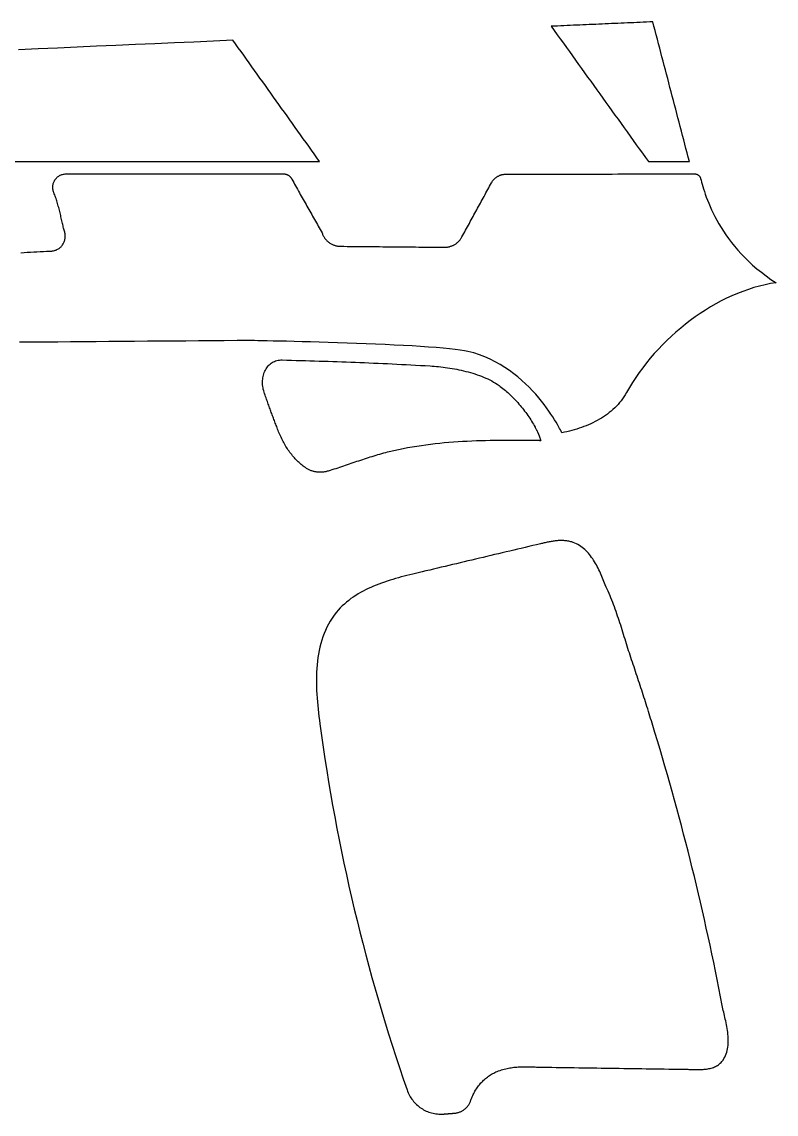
# Model space of a CAD drawing. Header units: metres. Extents: x 27 to 154, y -154 to -62.
# Drawn here: x 90.9 to 154.4, y -153.9 to -61.9 of the extents above; entities that cross this region are included whole.
import ezdxf

# ---------------------------------------------------------------- set-up
doc = ezdxf.new("R2010")
doc.units = ezdxf.units.M

msp = doc.modelspace()

# ---------------------------------------------------------------- linework, layer by layer
for points in [[(143.678148, -73.63333), (143.785844, -73.63333), (143.89354, -73.63333), (144.001236, -73.63333), (144.108932, -73.63333), (144.216628, -73.63333), (144.324324, -73.63333), (144.43202, -73.63333), (144.539716, -73.63333), (144.647412, -73.63333), (144.755108, -73.63333), (144.862804, -73.63333), (144.9705, -73.63333), (145.078196, -73.63333), (145.185892, -73.63333), (145.293588, -73.63333), (145.401284, -73.63333), (145.50898, -73.63333), (145.616676, -73.63333), (145.724372, -73.63333), (145.832068, -73.63333), (145.939764, -73.63333), (146.04746, -73.63333), (146.155156, -73.63333), (146.262852, -73.63333), (146.370548, -73.63333), (146.478244, -73.63333), (146.58594, -73.63333), (146.693636, -73.63333), (146.801332, -73.63333), (146.909028, -73.63333), (147.016724, -73.63333), (147.12442, -73.63333), (147.028154, -73.265284), (146.931888, -72.897238), (146.835622, -72.529192), (146.739356, -72.161146), (146.64309, -71.7931), (146.546824, -71.425054), (146.450558, -71.057008), (146.354292, -70.688962), (146.258026, -70.320916), (146.16176, -69.95287), (146.065494, -69.584824), (145.969228, -69.216778), (145.872962, -68.848732), (145.776696, -68.480686), (145.68043, -68.11264), (145.584164, -67.744594), (145.487898, -67.376548), (145.391632, -67.008502), (145.295366, -66.640456), (145.1991, -66.27241), (145.102834, -65.904364), (145.006568, -65.536318), (144.910302, -65.168272), (144.814036, -64.800226), (144.71777, -64.43218), (144.621504, -64.064134), (144.525238, -63.696088), (144.428972, -63.328042), (144.332706, -62.959996), (144.23644, -62.59195), (144.140174, -62.223904), (144.043908, -61.855858), (143.776192, -61.867542), (143.508476, -61.879226), (143.24076, -61.89091), (142.973044, -61.902594), (142.705328, -61.914278), (142.437612, -61.925962), (142.169896, -61.937646), (141.90218, -61.94933), (141.634464, -61.961014), (141.366748, -61.972698), (141.099032, -61.984382), (140.831316, -61.996066), (140.5636, -62.00775), (140.295884, -62.019434), (140.028168, -62.031118), (139.760452, -62.042802), (139.492736, -62.054486), (139.22502, -62.06617), (138.957304, -62.077854), (138.689588, -62.089538), (138.421872, -62.101222), (138.154156, -62.112906), (137.88644, -62.12459), (137.618724, -62.136274), (137.351008, -62.147958), (137.083292, -62.159642), (136.815576, -62.171326), (136.54786, -62.18301), (136.280144, -62.194694), (136.012428, -62.206378), (135.744712, -62.218062), (135.476996, -62.229746), (135.733028, -62.586108), (135.98906, -62.94247), (136.245092, -63.298832), (136.501124, -63.655194), (136.757156, -64.011556), (137.013188, -64.367918), (137.26922, -64.72428), (137.525252, -65.080642), (137.781284, -65.437004), (138.037316, -65.793366), (138.293348, -66.149728), (138.54938, -66.50609), (138.805412, -66.862452), (139.061444, -67.218814), (139.317476, -67.575176), (139.573508, -67.931538), (139.82954, -68.2879), (140.085572, -68.644262), (140.341604, -69.000624), (140.597636, -69.356986), (140.853668, -69.713348), (141.1097, -70.06971), (141.365732, -70.426072), (141.621764, -70.782434), (141.877796, -71.138796), (142.133828, -71.495158), (142.38986, -71.85152), (142.645892, -72.207882), (142.901924, -72.564244), (143.157956, -72.920606), (143.413988, -73.276968), (143.67002, -73.63333)], [(90.275156, -73.621646), (91.10345, -73.621646), (91.931744, -73.621646), (92.760038, -73.621646), (93.588332, -73.621646), (94.416626, -73.621646), (95.24492, -73.621646), (96.073214, -73.621646), (96.901508, -73.621646), (97.729802, -73.621646), (98.558096, -73.621646), (99.38639, -73.621646), (100.214684, -73.621646), (101.042978, -73.621646), (101.871272, -73.621646), (102.699566, -73.621646), (103.52786, -73.621646), (104.356154, -73.621646), (105.184448, -73.621646), (106.012742, -73.621646), (106.841036, -73.621646), (107.66933, -73.621646), (108.497624, -73.621646), (109.325918, -73.621646), (110.154212, -73.621646), (110.982506, -73.621646), (111.8108, -73.621646), (112.639094, -73.621646), (113.467388, -73.621646), (114.295682, -73.621646), (115.123976, -73.621646), (115.95227, -73.621646), (115.723924, -73.302114), (115.495578, -72.982582), (115.267232, -72.66305), (115.038886, -72.343518), (114.81054, -72.023986), (114.582194, -71.704454), (114.353848, -71.384922), (114.125502, -71.06539), (113.897156, -70.745858), (113.66881, -70.426326), (113.440464, -70.106794), (113.212118, -69.787262), (112.983772, -69.46773), (112.755426, -69.148198), (112.52708, -68.828666), (112.298734, -68.509134), (112.070388, -68.189602), (111.842042, -67.87007), (111.613696, -67.550538), (111.38535, -67.231006), (111.157004, -66.911474), (110.928658, -66.591942), (110.700312, -66.27241), (110.471966, -65.952878), (110.24362, -65.633346), (110.015274, -65.313814), (109.786928, -64.994282), (109.558582, -64.67475), (109.330236, -64.355218), (109.10189, -64.035686), (108.873544, -63.716154), (108.645198, -63.396622)], [(108.646214, -63.412116), (107.00385, -63.484506), (105.361486, -63.556896), (103.719122, -63.629286), (102.076758, -63.701676), (100.434394, -63.774066), (98.79203, -63.846456), (97.149666, -63.918846), (95.507302, -63.991236), (93.864938, -64.063626), (92.222574, -64.136016), (90.58021, -64.208406)], [(90.77198, -81.310226), (91.043252, -81.294986), (91.314524, -81.279746), (91.585796, -81.264506), (91.857068, -81.249266), (92.12834, -81.234026), (92.399612, -81.218786), (92.670884, -81.203546), (92.942156, -81.188306), (93.213428, -81.173066), (93.293184, -81.174082), (93.371416, -81.170272), (93.448124, -81.161636), (93.523308, -81.148682), (93.596714, -81.131156), (93.668088, -81.109566), (93.73743, -81.083912), (93.80474, -81.054194), (93.869764, -81.02092), (93.932502, -80.98409), (93.9927, -80.943704), (94.050358, -80.900016), (94.105222, -80.85328), (94.157292, -80.803496), (94.206314, -80.750918), (94.252288, -80.695546), (94.29496, -80.637634), (94.33433, -80.577436), (94.370398, -80.514952), (94.402656, -80.450436), (94.431358, -80.384142), (94.45625, -80.31607), (94.477078, -80.246474), (94.493842, -80.175354), (94.506542, -80.102964), (94.514924, -80.029304), (94.518734, -79.954882), (94.518226, -79.879444), (94.512892, -79.803498), (94.502732, -79.727044), (94.487746, -79.650082), (94.46768, -79.572866), (94.44482, -79.492602), (94.421706, -79.408528), (94.398592, -79.320898), (94.375224, -79.229966), (94.351856, -79.135732), (94.328234, -79.038704), (94.304358, -78.939136), (94.280228, -78.837028), (94.255844, -78.732634), (94.231206, -78.626462), (94.206314, -78.518512), (94.180914, -78.409038), (94.15526, -78.298294), (94.129098, -78.18628), (94.102428, -78.073504), (94.07525, -77.96022), (94.047564, -77.846428), (94.01937, -77.732636), (93.990668, -77.618844), (93.961458, -77.505306), (93.931486, -77.392276), (93.901006, -77.280008), (93.869764, -77.168756), (93.83776, -77.058774), (93.805248, -76.950316), (93.771974, -76.843382), (93.737684, -76.73848), (93.702632, -76.63561), (93.666818, -76.53528), (93.630242, -76.43749), (93.59265, -76.342494), (93.554042, -76.250546), (93.526356, -76.180442), (93.50375, -76.110084), (93.48597, -76.039472), (93.473016, -75.96886), (93.464634, -75.898502), (93.460824, -75.828398), (93.461332, -75.758802), (93.466158, -75.689968), (93.475048, -75.621896), (93.488002, -75.55484), (93.50502, -75.489054), (93.525848, -75.424538), (93.550486, -75.361546), (93.57868, -75.300078), (93.61043, -75.240642), (93.645736, -75.182984), (93.684344, -75.127612), (93.726, -75.074526), (93.770958, -75.02398), (93.81871, -74.975974), (93.86951, -74.931016), (93.923104, -74.888852), (93.979238, -74.84999), (94.037912, -74.81443), (94.099126, -74.782426), (94.162626, -74.753978), (94.228412, -74.72934), (94.29623, -74.708766), (94.36608, -74.692256), (94.437708, -74.680064), (94.511114, -74.672444), (94.586298, -74.66965), (95.159068, -74.66965), (95.731838, -74.66965), (96.304608, -74.66965), (96.877378, -74.66965), (97.450148, -74.66965), (98.022918, -74.66965), (98.595688, -74.66965), (99.168458, -74.66965), (99.741228, -74.66965), (100.313998, -74.66965), (100.886768, -74.66965), (101.459538, -74.66965), (102.032308, -74.66965), (102.605078, -74.66965), (103.177848, -74.66965), (103.750618, -74.66965), (104.323388, -74.66965), (104.896158, -74.66965), (105.468928, -74.66965), (106.041698, -74.66965), (106.614468, -74.66965), (107.187238, -74.66965), (107.760008, -74.66965), (108.332778, -74.66965), (108.905548, -74.66965), (109.478318, -74.66965), (110.051088, -74.66965), (110.623858, -74.66965), (111.196628, -74.66965), (111.769398, -74.66965), (112.342168, -74.66965), (112.914938, -74.66965), (112.943132, -74.669904), (112.971072, -74.671174), (112.998758, -74.67346), (113.026444, -74.676762), (113.053876, -74.68108), (113.0808, -74.686414), (113.10747, -74.692764), (113.133886, -74.70013), (113.160048, -74.708258), (113.185702, -74.717402), (113.211102, -74.727562), (113.235994, -74.738484), (113.260378, -74.750168), (113.284508, -74.762868), (113.30813, -74.77633), (113.331244, -74.790554), (113.35385, -74.805794), (113.375694, -74.821796), (113.39703, -74.83856), (113.417858, -74.856086), (113.437924, -74.874374), (113.457482, -74.893424), (113.476278, -74.913236), (113.494312, -74.93381), (113.511838, -74.954892), (113.528602, -74.976736), (113.544604, -74.999342), (113.559844, -75.022456), (113.574322, -75.046332), (113.587784, -75.070716), (113.600484, -75.095608), (113.612168, -75.121262), (113.691924, -75.26274), (113.77168, -75.404218), (113.851436, -75.545696), (113.931192, -75.687174), (114.010948, -75.828652), (114.090704, -75.97013), (114.17046, -76.111608), (114.250216, -76.253086), (114.329972, -76.394564), (114.409728, -76.536042), (114.489484, -76.67752), (114.56924, -76.818998), (114.648996, -76.960476), (114.728752, -77.101954), (114.808508, -77.243432), (114.888264, -77.38491), (114.96802, -77.526388), (115.047776, -77.667866), (115.127532, -77.809344), (115.207288, -77.950822), (115.287044, -78.0923), (115.3668, -78.233778), (115.446556, -78.375256), (115.526312, -78.516734), (115.606068, -78.658212), (115.685824, -78.79969), (115.76558, -78.941168), (115.845336, -79.082646), (115.925092, -79.224124), (116.004848, -79.365602), (116.084604, -79.50708), (116.16436, -79.648558), (116.186458, -79.710788), (116.210842, -79.771748), (116.237512, -79.831184), (116.266468, -79.88935), (116.297456, -79.945992), (116.330476, -80.00111), (116.365528, -80.054704), (116.402612, -80.106774), (116.441474, -80.15732), (116.482368, -80.206088), (116.52504, -80.253078), (116.569236, -80.29829), (116.61521, -80.341724), (116.662708, -80.38338), (116.71173, -80.423258), (116.762276, -80.461104), (116.814092, -80.496918), (116.867432, -80.5307), (116.922042, -80.56245), (116.977922, -80.592168), (117.034818, -80.619854), (117.092984, -80.645254), (117.152166, -80.668368), (117.212364, -80.68945), (117.273578, -80.707992), (117.335554, -80.724248), (117.398292, -80.738218), (117.461792, -80.749648), (117.526054, -80.758538), (117.591078, -80.765142), (117.65661, -80.768952), (117.72265, -80.770222), (117.99697, -80.772762), (118.27129, -80.775302), (118.54561, -80.777842), (118.81993, -80.780382), (119.09425, -80.782922), (119.36857, -80.785462), (119.64289, -80.788002), (119.91721, -80.790542), (120.19153, -80.793082), (120.46585, -80.795622), (120.74017, -80.798162), (121.01449, -80.800702), (121.28881, -80.803242), (121.56313, -80.805782), (121.83745, -80.808322), (122.11177, -80.810862), (122.38609, -80.813402), (122.66041, -80.815942), (122.93473, -80.818482), (123.20905, -80.821022), (123.48337, -80.823562), (123.75769, -80.826102), (124.03201, -80.828642), (124.30633, -80.831182), (124.58065, -80.833722), (124.85497, -80.836262), (125.12929, -80.838802), (125.40361, -80.841342), (125.67793, -80.843882), (125.95225, -80.846422), (126.22657, -80.848962), (126.50089, -80.851502), (126.557786, -80.850486), (126.614428, -80.847438), (126.670562, -80.842612), (126.726442, -80.835754), (126.781814, -80.827118), (126.836678, -80.816704), (126.891034, -80.804512), (126.944882, -80.790288), (126.997968, -80.774286), (127.050546, -80.75676), (127.102362, -80.737456), (127.153416, -80.716374), (127.203708, -80.693514), (127.252984, -80.66913), (127.301498, -80.643222), (127.348996, -80.615536), (127.395732, -80.586326), (127.441452, -80.555592), (127.486156, -80.523334), (127.529844, -80.489552), (127.572262, -80.454246), (127.613664, -80.417416), (127.653796, -80.379316), (127.692658, -80.339692), (127.73025, -80.298798), (127.766572, -80.256634), (127.80137, -80.212946), (127.834898, -80.167988), (127.866902, -80.12176), (127.897382, -80.074262), (127.926338, -80.025494), (127.95377, -79.97571), (128.031494, -79.83347), (128.109218, -79.69123), (128.186942, -79.54899), (128.264666, -79.40675), (128.34239, -79.26451), (128.420114, -79.12227), (128.497838, -78.98003), (128.575562, -78.83779), (128.653286, -78.69555), (128.73101, -78.55331), (128.808734, -78.41107), (128.886458, -78.26883), (128.964182, -78.12659), (129.041906, -77.98435), (129.11963, -77.84211), (129.197354, -77.69987), (129.275078, -77.55763), (129.352802, -77.41539), (129.430526, -77.27315), (129.50825, -77.13091), (129.585974, -76.98867), (129.663698, -76.84643), (129.741422, -76.70419), (129.819146, -76.56195), (129.89687, -76.41971), (129.974594, -76.27747), (130.052318, -76.13523), (130.130042, -75.99299), (130.207766, -75.85075), (130.28549, -75.70851), (130.363214, -75.56627), (130.440938, -75.42403), (130.463798, -75.382628), (130.487928, -75.342242), (130.513328, -75.302872), (130.539998, -75.264518), (130.567684, -75.22718), (130.59664, -75.190858), (130.626612, -75.155806), (130.657854, -75.12177), (130.690112, -75.089004), (130.723386, -75.057254), (130.757676, -75.026774), (130.792728, -74.99731), (130.828796, -74.969116), (130.86588, -74.942192), (130.903726, -74.916538), (130.942334, -74.892154), (130.981704, -74.86904), (131.021836, -74.847196), (131.06273, -74.826876), (131.104386, -74.807826), (131.14655, -74.790046), (131.189476, -74.77379), (131.23291, -74.759058), (131.276852, -74.745596), (131.321302, -74.733658), (131.36626, -74.723244), (131.411726, -74.714354), (131.4577, -74.706988), (131.503928, -74.701146), (131.550664, -74.696828), (131.597654, -74.694034), (131.644898, -74.693018), (132.142484, -74.692256), (132.64007, -74.691494), (133.137656, -74.690732), (133.635242, -74.68997), (134.132828, -74.689208), (134.630414, -74.688446), (135.128, -74.687684), (135.625586, -74.686922), (136.123172, -74.68616), (136.620758, -74.685398), (137.118344, -74.684636), (137.61593, -74.683874), (138.113516, -74.683112), (138.611102, -74.68235), (139.108688, -74.681588), (139.606274, -74.680826), (140.10386, -74.680064), (140.601446, -74.679302), (141.099032, -74.67854), (141.596618, -74.677778), (142.094204, -74.677016), (142.59179, -74.676254), (143.089376, -74.675492), (143.586962, -74.67473), (144.084548, -74.673968), (144.582134, -74.673206), (145.07972, -74.672444), (145.577306, -74.671682), (146.074892, -74.67092), (146.572478, -74.670158), (147.070064, -74.669396), (147.56765, -74.668634), (147.589748, -74.668888), (147.611846, -74.670158), (147.63369, -74.672444), (147.65528, -74.675492), (147.676616, -74.679556), (147.697698, -74.684382), (147.718272, -74.68997), (147.738592, -74.696574), (147.758658, -74.70394), (147.778216, -74.712068), (147.79752, -74.720958), (147.816316, -74.73061), (147.834604, -74.741024), (147.852384, -74.7522), (147.869656, -74.764138), (147.88642, -74.776584), (147.902676, -74.789792), (147.918424, -74.803762), (147.933664, -74.81824), (147.948396, -74.83348), (147.962366, -74.849228), (147.975828, -74.865484), (147.988528, -74.882502), (148.000466, -74.900028), (148.011896, -74.918062), (148.022564, -74.936604), (148.03247, -74.955654), (148.041614, -74.975212), (148.049996, -74.995278), (148.057616, -75.015852), (148.06422, -75.036934), (148.070062, -75.05827), (148.107146, -75.204066), (148.149818, -75.365864), (148.198586, -75.542648), (148.253958, -75.733656), (148.316442, -75.93838), (148.386546, -76.155804), (148.464524, -76.38542), (148.551138, -76.626212), (148.646642, -76.877672), (148.751798, -77.138784), (148.86686, -77.40904), (148.992336, -77.687678), (149.128734, -77.973682), (149.276562, -78.266544), (149.436328, -78.565502), (149.608286, -78.869794), (149.793198, -79.178658), (149.991572, -79.491332), (150.203662, -79.807054), (150.429976, -80.125062), (150.671276, -80.444594), (150.927816, -80.764888), (151.200104, -81.085182), (151.488394, -81.404714), (151.793448, -81.722722), (152.115774, -82.038444), (152.45588, -82.351118), (152.81402, -82.660236), (153.190702, -82.964782), (153.586688, -83.263994), (154.002232, -83.557364), (154.437842, -83.843876), (153.967942, -83.919314), (153.498042, -84.013548), (153.028904, -84.125816), (152.560782, -84.255864), (152.094438, -84.403184), (151.630126, -84.567014), (151.168354, -84.7471), (150.709376, -84.942934), (150.253954, -85.154008), (149.802596, -85.380068), (149.355556, -85.620352), (148.913342, -85.874352), (148.476462, -86.14156), (148.045424, -86.421722), (147.620736, -86.714076), (147.202906, -87.018368), (146.792188, -87.33409), (146.389344, -87.66048), (145.994628, -87.997284), (145.608548, -88.343994), (145.231612, -88.700102), (144.864328, -89.0651), (144.50695, -89.43848), (144.16024, -89.819734), (143.824452, -90.208354), (143.500094, -90.604086), (143.187674, -91.006168), (142.8877, -91.414346), (142.60068, -91.827858), (142.326868, -92.24645), (142.067026, -92.66936), (141.821408, -93.096334), (141.716506, -93.276928), (141.605762, -93.451934), (141.48943, -93.621352), (141.36751, -93.785182), (141.24051, -93.943678), (141.108176, -94.096586), (140.971016, -94.244414), (140.82903, -94.386908), (140.682218, -94.524322), (140.530834, -94.65691), (140.375132, -94.784418), (140.215366, -94.9071), (140.051536, -95.02521), (139.883642, -95.138494), (139.712192, -95.247206), (139.537186, -95.3516), (139.358624, -95.451676), (139.17676, -95.547434), (138.991848, -95.638874), (138.803888, -95.72625), (138.613134, -95.809562), (138.41984, -95.889064), (138.224006, -95.964756), (138.025886, -96.036638), (137.82548, -96.104964), (137.623042, -96.169734), (137.418826, -96.230948), (137.212832, -96.28886), (137.005314, -96.34347), (136.796272, -96.394778), (136.586214, -96.443038), (136.374886, -96.48825), (136.367266, -96.472248), (136.34466, -96.425258), (136.306814, -96.349312), (136.253982, -96.245934), (136.18591, -96.117156), (136.102598, -95.964756), (136.003792, -95.790512), (135.889746, -95.596202), (135.760206, -95.383604), (135.615426, -95.15475), (135.455152, -94.911164), (135.279384, -94.654878), (135.088122, -94.38767), (134.881366, -94.111064), (134.658862, -93.827092), (134.420864, -93.537786), (134.167118, -93.24467), (133.897624, -92.949522), (133.612382, -92.654374), (133.311392, -92.36075), (132.994654, -92.070682), (132.661914, -91.785948), (132.313426, -91.508326), (131.948936, -91.239594), (131.568444, -90.98153), (131.17195, -90.735912), (130.759454, -90.504772), (130.330702, -90.289888), (129.885948, -90.092784), (129.424938, -89.915492), (128.947672, -89.75979), (128.45415, -89.627456), (128.167384, -89.568782), (127.809244, -89.51214), (127.385318, -89.457784), (126.900686, -89.40546), (126.360428, -89.355168), (125.770132, -89.306908), (125.134878, -89.26068), (124.46, -89.21623), (123.750832, -89.173812), (123.012454, -89.133426), (122.2502, -89.095072), (121.469404, -89.058496), (120.6754, -89.023952), (119.873268, -88.991186), (119.068342, -88.960452), (118.265956, -88.931496), (117.471444, -88.904572), (116.689886, -88.879426), (115.92687, -88.856058), (115.187476, -88.834468), (114.476784, -88.814656), (113.800382, -88.796622), (113.16335, -88.780366), (112.571022, -88.765888), (112.028478, -88.753188), (111.541306, -88.742266), (111.114586, -88.733122), (110.753652, -88.725756), (110.463838, -88.719914), (110.250224, -88.71585), (110.118144, -88.71331), (110.072932, -88.712548), (108.993686, -88.72093), (107.91444, -88.729312), (106.835194, -88.737694), (105.755948, -88.746076), (104.676702, -88.754458), (103.597456, -88.76284), (102.51821, -88.771222), (101.438964, -88.779604), (100.359718, -88.787986), (99.280472, -88.796368), (98.201226, -88.80475), (97.12198, -88.813132), (96.042734, -88.821514), (94.963488, -88.829896), (93.884242, -88.838278), (92.804996, -88.84666), (91.72575, -88.855042), (90.646504, -88.863424)], [(112.803686, -90.351102), (113.198402, -90.361262), (113.591086, -90.371676), (113.981992, -90.38209), (114.37112, -90.392758), (114.758724, -90.40368), (115.144804, -90.414856), (115.529614, -90.426286), (115.913408, -90.43797), (116.29644, -90.449908), (116.67871, -90.4621), (117.060472, -90.4748), (117.44198, -90.487754), (117.823234, -90.501216), (118.204488, -90.514932), (118.585996, -90.529156), (118.967758, -90.543888), (119.350282, -90.558874), (119.733314, -90.574368), (120.117362, -90.59037), (120.502426, -90.60688), (120.88876, -90.624152), (121.276618, -90.641932), (121.666, -90.66022), (122.05716, -90.67927), (122.450352, -90.698828), (122.845576, -90.719148), (123.243086, -90.74023), (123.643136, -90.76182), (124.045726, -90.784172), (124.45111, -90.807286), (124.859542, -90.831162), (125.271276, -90.8558), (125.445012, -90.86723), (125.62205, -90.880692), (125.801882, -90.896186), (125.984508, -90.913712), (126.169674, -90.93327), (126.356872, -90.955114), (126.545848, -90.979244), (126.736602, -91.00566), (126.928626, -91.034616), (127.121666, -91.065858), (127.315468, -91.09964), (127.509778, -91.135962), (127.704342, -91.175078), (127.898906, -91.216988), (128.093216, -91.261438), (128.286764, -91.308936), (128.47955, -91.359228), (128.671066, -91.412568), (128.861312, -91.468956), (129.04978, -91.528392), (129.23647, -91.590876), (129.420874, -91.656662), (129.602738, -91.72575), (129.781808, -91.79814), (129.95783, -91.873832), (130.13055, -91.95308), (130.299714, -92.035884), (130.465068, -92.122244), (130.626358, -92.212414), (130.78333, -92.30614), (130.935476, -92.403676), (131.082796, -92.505022), (131.187952, -92.581476), (131.293616, -92.661486), (131.399534, -92.744544), (131.505706, -92.83065), (131.612132, -92.919804), (131.718558, -93.011752), (131.82473, -93.106494), (131.930648, -93.20403), (132.036312, -93.303852), (132.141468, -93.406214), (132.246116, -93.510608), (132.350256, -93.617288), (132.45338, -93.726), (132.555742, -93.83649), (132.657088, -93.948758), (132.757164, -94.06255), (132.856224, -94.177866), (132.95376, -94.294706), (133.049772, -94.412816), (133.14426, -94.531942), (133.23697, -94.652084), (133.327902, -94.773242), (133.417056, -94.895162), (133.503924, -95.01759), (133.58876, -95.140526), (133.67131, -95.26397), (133.75132, -95.387668), (133.82879, -95.51162), (133.90372, -95.635572), (133.975856, -95.75927), (134.045198, -95.882714), (134.111492, -96.005904), (134.137654, -96.055434), (134.162292, -96.101916), (134.185406, -96.145858), (134.20725, -96.18726), (134.227824, -96.226376), (134.247382, -96.263206), (134.26567, -96.298258), (134.282942, -96.331532), (134.299452, -96.363536), (134.314946, -96.39427), (134.329678, -96.423734), (134.343648, -96.452436), (134.35711, -96.48063), (134.370064, -96.508316), (134.38251, -96.535748), (134.394448, -96.56318), (134.406132, -96.590866), (134.417562, -96.61906), (134.428738, -96.647762), (134.439914, -96.677226), (134.45109, -96.70796), (134.462266, -96.739964), (134.473442, -96.773238), (134.484872, -96.80829), (134.496556, -96.84512), (134.508748, -96.884236), (134.521448, -96.925638), (134.534656, -96.96958), (134.548372, -97.016316), (134.56285, -97.065846), (134.57809, -97.118424), (134.594092, -97.174558), (134.58444, -97.172018), (134.574534, -97.169478), (134.564628, -97.167192), (134.554722, -97.164906), (134.544816, -97.16262), (134.53491, -97.160334), (134.525004, -97.158048), (134.514844, -97.156016), (134.504684, -97.153984), (134.494524, -97.151952), (134.484364, -97.14992), (134.474204, -97.148142), (134.464044, -97.146364), (134.45363, -97.144586), (134.443216, -97.143062), (134.432802, -97.141538), (134.422388, -97.140014), (134.411974, -97.13849), (134.401306, -97.13722), (134.390638, -97.13595), (134.37997, -97.13468), (134.369302, -97.133664), (134.35838, -97.132648), (134.347458, -97.131886), (134.336536, -97.131124), (134.325614, -97.130362), (134.314438, -97.129854), (134.303262, -97.129346), (134.292086, -97.128838), (134.28091, -97.128584), (134.26948, -97.12833), (134.25805, -97.12833), (133.862826, -97.127314), (133.468364, -97.126552), (133.074664, -97.126044), (132.681726, -97.126044), (132.289296, -97.126806), (131.897628, -97.12833), (131.506468, -97.13087), (131.115816, -97.13468), (130.725926, -97.140014), (130.33629, -97.146872), (129.947162, -97.155762), (129.558542, -97.16643), (129.17043, -97.179384), (128.782572, -97.194624), (128.394968, -97.212658), (128.007872, -97.233232), (127.62103, -97.256854), (127.234442, -97.283524), (126.847854, -97.313496), (126.46152, -97.347024), (126.07544, -97.384362), (125.68936, -97.42551), (125.30328, -97.470722), (124.917454, -97.520252), (124.531628, -97.5741), (124.145548, -97.632774), (123.759468, -97.696274), (123.373388, -97.7646), (122.987054, -97.83826), (122.60072, -97.917254), (122.214132, -98.001836), (121.82729, -98.09226), (121.662444, -98.1329), (121.498106, -98.17481), (121.334276, -98.21799), (121.170954, -98.26244), (121.00814, -98.30816), (120.84558, -98.354896), (120.683528, -98.402648), (120.52173, -98.451416), (120.360186, -98.500946), (120.19915, -98.551492), (120.038368, -98.6028), (119.87784, -98.654616), (119.717312, -98.70694), (119.557038, -98.759772), (119.397018, -98.813112), (119.236998, -98.86696), (119.077232, -98.921062), (118.917466, -98.975418), (118.7577, -99.029774), (118.597934, -99.084384), (118.438168, -99.138994), (118.278402, -99.19335), (118.118636, -99.247706), (117.958616, -99.301808), (117.798596, -99.355656), (117.638322, -99.408996), (117.477794, -99.462082), (117.317012, -99.51466), (117.155976, -99.566476), (116.994686, -99.617784), (116.833142, -99.66833), (116.671344, -99.718114), (116.67109, -99.718114), (116.670836, -99.718114), (116.670582, -99.718114), (116.670328, -99.718114), (116.670074, -99.718114), (116.66982, -99.718114), (116.669566, -99.718114), (116.669312, -99.718114), (116.669058, -99.718114), (116.668804, -99.718114), (116.66855, -99.718114), (116.668296, -99.718114), (116.668042, -99.718114), (116.667788, -99.718114), (116.667534, -99.718114), (116.66728, -99.718114), (116.667026, -99.718114), (116.666772, -99.718114), (116.666518, -99.718114), (116.666264, -99.718114), (116.66601, -99.718114), (116.665756, -99.718114), (116.665502, -99.718114), (116.665248, -99.718114), (116.664994, -99.718114), (116.66474, -99.718114), (116.664486, -99.718114), (116.664232, -99.718114), (116.663978, -99.718114), (116.663724, -99.718114), (116.66347, -99.718114), (116.663216, -99.718114), (116.602256, -99.73564), (116.541042, -99.751388), (116.479574, -99.765612), (116.417852, -99.778058), (116.355876, -99.788726), (116.2939, -99.797616), (116.23167, -99.804728), (116.16944, -99.810062), (116.10721, -99.813618), (116.04498, -99.81565), (115.98275, -99.815904), (115.92052, -99.81438), (115.858544, -99.811078), (115.796822, -99.805998), (115.7351, -99.799394), (115.673632, -99.791012), (115.612418, -99.780852), (115.551712, -99.768914), (115.49126, -99.755198), (115.431316, -99.739958), (115.371626, -99.72294), (115.312444, -99.704144), (115.25377, -99.68357), (115.195604, -99.661472), (115.1382, -99.637596), (115.081304, -99.611942), (115.02517, -99.58451), (114.969798, -99.555554), (114.914934, -99.52482), (114.861086, -99.492308), (114.808, -99.458272), (114.755676, -99.422458), (114.66576, -99.35718), (114.57686, -99.28987), (114.488976, -99.220528), (114.402362, -99.149154), (114.316764, -99.075748), (114.232436, -99.00031), (114.149378, -98.92284), (114.067336, -98.843338), (113.986564, -98.761804), (113.907062, -98.678492), (113.82883, -98.593148), (113.751868, -98.506026), (113.676176, -98.416872), (113.601754, -98.32594), (113.528602, -98.23323), (113.45672, -98.138742), (113.386362, -98.042222), (113.317274, -97.943924), (113.24971, -97.844102), (113.183416, -97.742502), (113.118646, -97.639124), (113.055146, -97.533968), (112.99317, -97.427288), (112.932718, -97.31883), (112.87379, -97.208848), (112.816132, -97.097342), (112.759998, -96.984312), (112.705388, -96.869504), (112.652302, -96.753172), (112.600994, -96.635316), (112.55121, -96.51619), (112.50295, -96.39554), (112.460532, -96.287082), (112.418876, -96.180148), (112.377982, -96.074484), (112.337596, -95.97009), (112.297718, -95.866712), (112.258348, -95.76435), (112.219486, -95.663004), (112.181132, -95.56242), (112.143032, -95.462344), (112.105186, -95.36303), (112.067848, -95.26397), (112.030764, -95.165164), (111.993934, -95.066612), (111.957104, -94.96806), (111.920528, -94.869508), (111.883952, -94.770702), (111.84763, -94.671642), (111.811308, -94.572328), (111.774986, -94.472506), (111.738664, -94.371922), (111.702088, -94.270576), (111.665512, -94.168468), (111.628682, -94.065344), (111.591598, -93.96095), (111.55426, -93.85554), (111.516668, -93.748606), (111.478822, -93.640402), (111.440468, -93.53042), (111.40186, -93.418914), (111.362744, -93.305376), (111.32312, -93.19006), (111.282988, -93.072712), (111.243872, -92.947998), (111.211106, -92.82303), (111.184944, -92.697808), (111.165132, -92.573094), (111.151416, -92.448888), (111.143796, -92.325444), (111.142272, -92.203016), (111.14659, -92.082112), (111.157004, -91.962986), (111.173006, -91.845638), (111.19485, -91.730576), (111.222282, -91.618054), (111.255048, -91.50858), (111.293402, -91.402154), (111.33709, -91.29903), (111.385858, -91.199716), (111.439706, -91.104466), (111.498634, -91.01328), (111.562642, -90.926666), (111.631476, -90.844878), (111.705136, -90.768424), (111.783368, -90.697304), (111.866172, -90.632026), (111.953548, -90.57259), (112.045242, -90.519504), (112.141254, -90.473022), (112.241584, -90.433398), (112.345978, -90.400886), (112.454436, -90.37574), (112.566958, -90.358214), (112.68329, -90.348816), (112.803432, -90.3478)], [(140.02512, -109.3089), (139.972542, -109.168184), (139.918694, -109.026706), (139.863322, -108.88472), (139.806426, -108.74248), (139.748006, -108.60024), (139.688062, -108.458254), (139.62634, -108.316776), (139.562586, -108.175806), (139.4968, -108.035852), (139.428982, -107.897168), (139.358878, -107.760262), (139.286488, -107.62488), (139.211812, -107.491784), (139.134596, -107.360974), (139.05484, -107.232704), (138.97229, -107.107228), (138.886946, -106.9848), (138.798808, -106.865674), (138.707622, -106.750104), (138.613134, -106.638344), (138.515598, -106.530648), (138.41476, -106.42727), (138.310366, -106.328464), (138.20267, -106.234484), (138.091164, -106.145584), (137.976102, -106.062018), (137.85723, -105.984294), (137.734294, -105.912412), (137.607294, -105.846626), (137.47623, -105.78719), (137.341102, -105.734358), (137.201656, -105.688384), (137.121392, -105.665778), (137.040874, -105.645712), (136.960102, -105.628186), (136.878822, -105.6132), (136.797288, -105.6005), (136.7155, -105.590086), (136.633458, -105.581958), (136.551416, -105.575862), (136.46912, -105.571798), (136.38657, -105.569766), (136.303766, -105.569512), (136.220962, -105.571036), (136.137904, -105.574338), (136.054846, -105.579164), (135.971788, -105.585514), (135.88873, -105.593388), (135.805418, -105.602532), (135.722106, -105.612946), (135.638794, -105.62463), (135.555482, -105.63733), (135.472424, -105.651046), (135.389366, -105.665524), (135.306308, -105.681018), (135.223504, -105.697274), (135.1407, -105.714038), (135.05815, -105.731564), (134.9756, -105.749598), (134.893304, -105.76814), (134.811262, -105.786936), (134.72922, -105.805986), (134.647432, -105.82529), (134.565898, -105.844594), (134.244334, -105.920794), (133.92277, -105.996994), (133.601206, -106.073194), (133.279642, -106.149394), (132.958078, -106.225594), (132.636514, -106.301794), (132.31495, -106.377994), (131.993386, -106.454194), (131.671822, -106.530394), (131.350258, -106.606594), (131.028694, -106.682794), (130.70713, -106.758994), (130.385566, -106.835194), (130.064002, -106.911394), (129.742438, -106.987594), (129.420874, -107.063794), (129.09931, -107.139994), (128.777746, -107.216194), (128.456182, -107.292394), (128.134618, -107.368594), (127.813054, -107.444794), (127.49149, -107.520994), (127.169926, -107.597194), (126.848362, -107.673394), (126.526798, -107.749594), (126.205234, -107.825794), (125.88367, -107.901994), (125.562106, -107.978194), (125.240542, -108.054394), (124.918978, -108.130594), (124.597414, -108.206794), (124.27585, -108.282994), (124.03836, -108.339636), (123.799854, -108.39704), (123.56084, -108.455714), (123.321318, -108.515658), (123.081796, -108.577126), (122.842274, -108.640372), (122.603006, -108.70565), (122.364246, -108.77296), (122.126248, -108.84281), (121.889012, -108.9152), (121.653046, -108.990384), (121.418604, -109.068616), (121.185686, -109.15015), (120.954546, -109.23524), (120.725692, -109.32414), (120.499124, -109.41685), (120.275096, -109.513878), (120.053862, -109.615224), (119.835422, -109.721142), (119.620284, -109.831886), (119.408448, -109.94771), (119.200422, -110.068868), (118.996206, -110.19536), (118.796054, -110.327694), (118.600474, -110.46587), (118.409212, -110.610142), (118.222776, -110.760764), (118.04142, -110.91799), (117.865398, -111.082074), (117.69471, -111.25327), (117.529864, -111.431578), (117.37086, -111.617506), (117.184424, -111.855758), (117.010942, -112.10036), (116.85016, -112.351058), (116.70157, -112.607598), (116.564918, -112.869726), (116.439696, -113.137188), (116.32565, -113.40973), (116.222272, -113.686844), (116.129308, -113.96853), (116.04625, -114.25428), (115.972844, -114.54384), (115.908582, -114.836956), (115.85321, -115.133374), (115.80622, -115.43284), (115.767358, -115.734846), (115.736116, -116.039392), (115.71224, -116.34597), (115.695222, -116.654326), (115.684808, -116.964206), (115.68049, -117.27561), (115.682014, -117.587776), (115.689126, -117.900704), (115.701064, -118.21414), (115.717828, -118.527576), (115.738656, -118.841012), (115.763548, -119.15394), (115.791996, -119.466106), (115.823492, -119.777256), (115.857782, -120.087136), (115.894358, -120.395492), (115.932966, -120.701816), (115.973098, -121.006108), (116.108988, -121.990104), (116.250974, -122.973338), (116.399056, -123.955556), (116.553234, -124.936758), (116.713508, -125.916944), (116.880132, -126.896114), (117.052852, -127.874268), (117.231668, -128.851152), (117.41658, -129.82702), (117.607334, -130.801618), (117.804184, -131.774946), (118.00713, -132.747004), (118.216172, -133.717792), (118.43131, -134.68731), (118.652544, -135.655304), (118.87962, -136.621774), (119.112792, -137.586974), (119.351806, -138.55065), (119.596916, -139.512802), (119.848122, -140.473176), (120.10517, -141.432026), (120.368314, -142.389098), (120.6373, -143.344646), (120.912128, -144.298416), (121.193052, -145.250408), (121.479818, -146.200622), (121.772426, -147.148804), (122.07113, -148.095208), (122.375676, -149.03958), (122.686064, -149.98192), (123.002294, -150.922228), (123.324366, -151.860504), (123.36907, -151.981408), (123.418346, -152.099518), (123.47194, -152.21458), (123.529852, -152.326848), (123.592082, -152.436068), (123.658376, -152.541986), (123.72848, -152.644602), (123.802394, -152.743916), (123.880118, -152.839928), (123.961398, -152.932384), (124.04598, -153.021284), (124.133864, -153.106374), (124.224796, -153.187654), (124.318776, -153.265124), (124.415804, -153.338784), (124.515626, -153.40838), (124.617988, -153.473912), (124.72289, -153.535126), (124.830332, -153.592022), (124.94006, -153.6446), (125.05182, -153.692606), (125.165612, -153.73604), (125.281182, -153.774902), (125.39853, -153.808938), (125.517656, -153.838148), (125.638306, -153.862532), (125.760226, -153.88209), (125.883416, -153.896568), (126.007876, -153.905712), (126.133352, -153.909776), (126.25959, -153.908506), (126.38659, -153.901648), (126.416054, -153.899362), (126.445518, -153.897076), (126.474982, -153.89479), (126.504446, -153.892504), (126.53391, -153.890218), (126.56312, -153.887932), (126.59233, -153.885646), (126.62154, -153.88336), (126.65075, -153.881074), (126.67996, -153.878788), (126.70917, -153.876502), (126.73838, -153.874216), (126.76759, -153.87193), (126.7968, -153.869644), (126.82601, -153.867358), (126.85522, -153.865072), (126.88443, -153.862786), (126.91364, -153.8605), (126.942596, -153.858214), (126.971552, -153.855928), (127.000508, -153.853642), (127.029464, -153.851356), (127.05842, -153.84907), (127.087376, -153.846784), (127.116332, -153.844498), (127.145034, -153.842212), (127.173736, -153.839926), (127.202438, -153.83764), (127.23114, -153.835354), (127.259842, -153.833068), (127.288544, -153.830782), (127.316992, -153.828496), (127.37592, -153.8224), (127.434594, -153.814272), (127.492506, -153.804112), (127.54991, -153.79192), (127.606552, -153.777696), (127.662686, -153.76144), (127.718058, -153.743152), (127.772668, -153.723086), (127.826262, -153.700988), (127.879094, -153.677112), (127.93091, -153.651458), (127.98171, -153.623772), (128.031494, -153.594562), (128.080008, -153.563574), (128.127506, -153.530808), (128.173734, -153.496264), (128.218692, -153.460196), (128.26238, -153.422604), (128.304544, -153.383234), (128.345438, -153.34234), (128.384808, -153.299922), (128.422654, -153.256234), (128.458722, -153.211022), (128.493266, -153.164286), (128.526032, -153.11628), (128.55702, -153.067004), (128.58623, -153.016204), (128.613662, -152.964134), (128.639316, -152.910794), (128.662938, -152.856438), (128.684528, -152.800812), (128.704086, -152.743916), (128.738122, -152.643586), (128.774952, -152.544272), (128.814576, -152.44572), (128.856994, -152.348184), (128.901952, -152.251664), (128.949704, -152.15616), (128.999996, -152.061926), (129.052828, -151.968962), (129.107946, -151.877268), (129.165604, -151.787098), (129.225548, -151.698452), (129.287778, -151.61133), (129.35204, -151.525986), (129.418588, -151.442166), (129.487168, -151.360124), (129.55778, -151.280114), (129.630424, -151.202136), (129.7051, -151.12619), (129.781554, -151.052276), (129.859786, -150.980394), (129.939796, -150.910798), (130.02133, -150.843488), (130.104642, -150.778718), (130.189478, -150.716234), (130.275838, -150.656544), (130.363722, -150.599394), (130.452876, -150.544784), (130.5433, -150.492968), (130.634994, -150.4442), (130.727958, -150.398226), (130.821938, -150.3553), (130.917188, -150.315422), (131.040378, -150.267924), (131.162298, -150.224236), (131.283202, -150.184104), (131.40309, -150.147528), (131.522216, -150.114254), (131.64058, -150.084028), (131.758182, -150.05685), (131.875276, -150.03272), (131.991862, -150.011384), (132.108194, -149.992588), (132.224018, -149.976332), (132.339842, -149.962362), (132.455412, -149.950424), (132.570982, -149.940518), (132.686806, -149.932644), (132.80263, -149.926548), (132.918962, -149.921976), (133.035548, -149.918928), (133.152642, -149.91715), (133.270244, -149.916642), (133.388608, -149.91715), (133.507734, -149.91842), (133.627622, -149.920452), (133.748526, -149.922992), (133.870446, -149.92604), (133.993636, -149.929342), (134.118096, -149.932898), (134.243826, -149.936454), (134.37108, -149.94001), (134.499858, -149.943312), (134.63016, -149.946106), (134.76224, -149.948392), (135.141462, -149.95398), (135.520684, -149.959568), (135.899906, -149.965156), (136.279128, -149.970744), (136.65835, -149.976332), (137.037572, -149.98192), (137.416794, -149.987508), (137.796016, -149.993096), (138.175238, -149.998684), (138.55446, -150.004272), (138.933682, -150.00986), (139.312904, -150.015448), (139.692126, -150.021036), (140.071348, -150.026624), (140.45057, -150.032212), (140.829792, -150.0378), (141.209014, -150.043388), (141.588236, -150.048976), (141.967458, -150.054564), (142.34668, -150.060152), (142.725902, -150.06574), (143.105124, -150.071328), (143.484346, -150.076916), (143.863568, -150.082504), (144.24279, -150.088092), (144.622012, -150.09368), (145.001234, -150.099268), (145.380456, -150.104856), (145.759678, -150.110698), (146.1389, -150.11654), (146.518122, -150.122382), (146.897344, -150.128224), (146.988784, -150.130002), (147.082002, -150.132542), (147.176998, -150.135336), (147.273264, -150.138638), (147.3708, -150.14194), (147.469606, -150.144988), (147.569174, -150.147528), (147.669504, -150.14956), (147.770596, -150.15083), (147.871942, -150.151084), (147.973542, -150.150068), (148.075396, -150.147782), (148.176996, -150.143718), (148.278342, -150.137876), (148.37918, -150.130002), (148.47951, -150.119842), (148.579078, -150.107142), (148.67763, -150.091648), (148.775166, -150.07336), (148.871432, -150.05177), (148.966174, -150.026878), (149.059392, -149.99843), (149.150832, -149.966172), (149.24024, -149.930104), (149.327616, -149.889718), (149.412706, -149.845014), (149.495256, -149.795738), (149.575266, -149.741636), (149.652482, -149.682454), (149.72665, -149.618192), (149.797516, -149.548342), (149.86508, -149.472904), (149.957536, -149.354286), (150.040086, -149.231096), (150.112984, -149.103334), (150.176484, -148.971508), (150.231348, -148.835872), (150.27783, -148.69668), (150.316184, -148.554186), (150.346918, -148.408644), (150.37054, -148.260308), (150.387558, -148.109686), (150.398226, -147.956778), (150.402798, -147.802092), (150.402036, -147.645882), (150.396194, -147.488402), (150.385526, -147.329906), (150.370794, -147.170648), (150.352252, -147.010882), (150.330154, -146.850862), (150.305008, -146.691096), (150.277322, -146.531838), (150.247604, -146.373088), (150.216108, -146.215354), (150.183342, -146.05889), (150.14956, -145.904204), (150.11527, -145.751296), (150.08098, -145.60042), (150.046944, -145.452084), (150.01367, -145.306542), (149.981666, -145.163794), (149.951186, -145.024348), (149.922738, -144.888458), (149.896576, -144.756378), (149.756622, -144.028668), (149.614382, -143.301466), (149.469602, -142.574772), (149.322536, -141.848586), (149.17293, -141.122908), (149.020784, -140.397738), (148.866352, -139.673076), (148.70938, -138.948922), (148.550122, -138.225276), (148.388324, -137.502138), (148.22424, -136.779508), (148.057616, -136.05764), (147.888706, -135.33628), (147.717256, -134.615428), (147.54352, -133.895338), (147.367244, -133.175756), (147.188682, -132.456682), (147.00758, -131.73837), (146.824192, -131.020566), (146.638518, -130.303524), (146.450304, -129.58699), (146.259804, -128.871218), (146.066764, -128.156208), (145.871438, -127.441706), (145.673572, -126.727966), (145.47342, -126.014734), (145.270982, -125.302264), (145.066004, -124.590556), (144.85874, -123.87961), (144.64919, -123.169426), (144.4371, -122.45975), (144.222724, -121.750836), (144.162018, -121.551954), (144.101312, -121.353072), (144.040352, -121.154444), (143.979138, -120.955816), (143.91767, -120.757188), (143.856202, -120.55856), (143.79448, -120.360186), (143.732504, -120.161812), (143.670528, -119.963438), (143.608298, -119.765064), (143.545814, -119.56669), (143.483076, -119.36857), (143.420338, -119.17045), (143.357346, -118.97233), (143.2941, -118.77421), (143.2306, -118.576344), (143.1671, -118.378478), (143.103346, -118.180612), (143.039338, -117.982746), (142.975076, -117.785134), (142.910814, -117.587522), (142.846298, -117.38991), (142.781528, -117.192298), (142.716758, -116.99494), (142.651734, -116.797582), (142.586456, -116.600224), (142.520924, -116.402866), (142.455392, -116.205762), (142.389606, -116.008658), (142.323566, -115.811554), (142.257526, -115.61445), (142.191232, -115.4176), (142.12824, -115.229386), (142.06601, -115.040156), (142.004288, -114.849656), (141.94282, -114.65814), (141.88186, -114.465862), (141.821154, -114.272822), (141.760448, -114.07902), (141.699742, -113.88471), (141.639036, -113.689892), (141.57833, -113.49482), (141.51737, -113.29924), (141.456156, -113.10366), (141.394434, -112.907826), (141.332204, -112.711992), (141.269466, -112.516412), (141.20622, -112.321086), (141.142212, -112.126014), (141.077188, -111.93145), (141.011402, -111.737394), (140.9446, -111.543846), (140.876528, -111.35106), (140.807186, -111.159036), (140.736574, -110.968028), (140.664692, -110.778036), (140.591286, -110.58906), (140.516356, -110.401354), (140.439648, -110.214918), (140.361162, -110.030006), (140.280898, -109.846618), (140.198602, -109.664754), (140.114274, -109.484668), (140.027914, -109.30636)]]:
    msp.add_lwpolyline(points)

doc.saveas('drawing.dxf')
